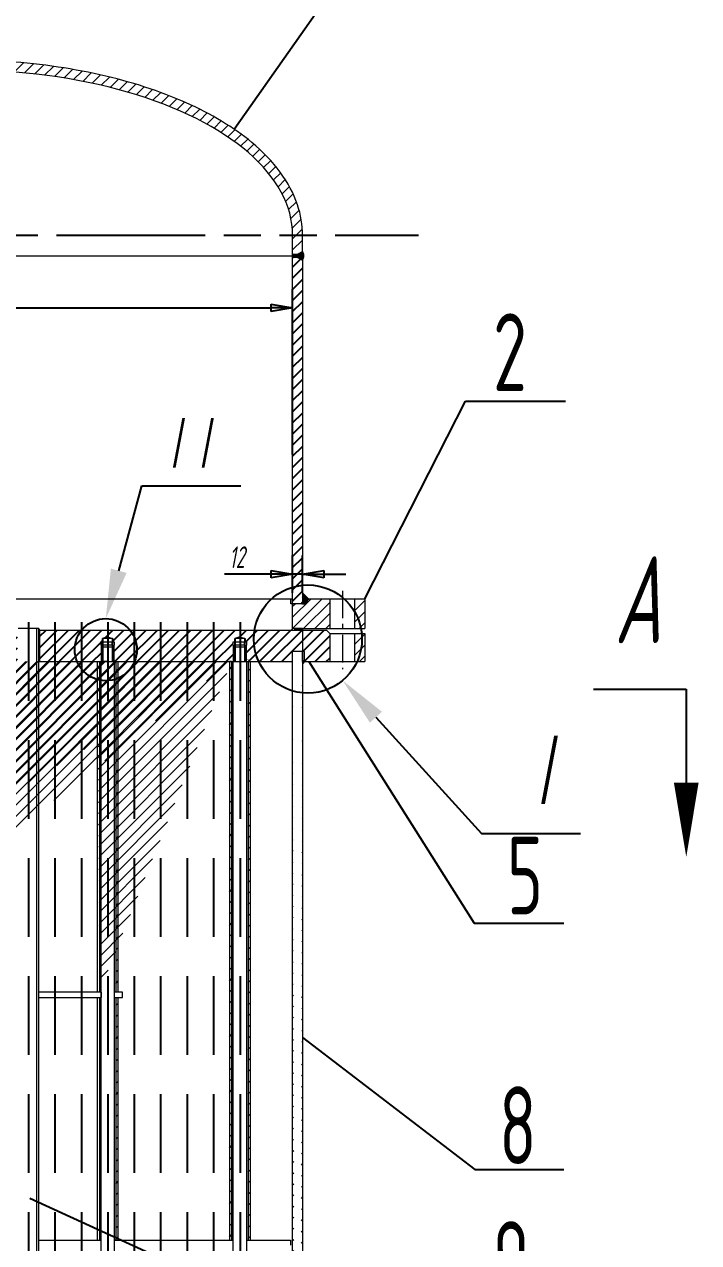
# Model space of a CAD drawing. Header units: millimetres. Extents: x 3797 to 16515, y 762 to 2553.
# Drawn here: x 3928.9 to 3983.3, y 2352.7 to 2451 of the extents above; entities that cross this region are included whole.
import ezdxf
from ezdxf import colors
from ezdxf.entities.mleader import LeaderData, LeaderLine
from ezdxf.enums import TextEntityAlignment as Align
from ezdxf.math import Vec2, Vec3

# ---------------------------------------------------------------- set-up
doc = ezdxf.new("R2010")
doc.units = ezdxf.units.MM
for name, pattern in [('ACAD_ISO09W100', [45, 24, -3, 6, -3, 6, -3]), ('CENTER', [50.8, 31.75, -6.35, 6.35, -6.35]), ('HIDDEN', [9.525, 6.35, -3.175])]:
    doc.linetypes.add(name, pattern=pattern)
doc.layers.add('3（中心线）', color=1, linetype='CENTER', lineweight=20)
doc.layers.add('细实线', color=7, linetype='Continuous', lineweight=18)
for name, color, linetype in [('DIM标注-YH', 4, 'Continuous'), ('runner实线2', 7, 'Continuous'), ('runner实线3', 2, 'Continuous'), ('runner文本', 4, 'Continuous'), ('双点划线', 40, 'ACAD_ISO09W100'), ('虚线', 6, 'HIDDEN')]:
    doc.layers.add(name, color=color, linetype=linetype)
doc.styles.add('HGCAD', font='gbenor.shx', dxfattribs={"width": 0.75, "bigfont": 'gbcbig.shx'})
doc.styles.add('runner-文字样式', font='gbeitc.shx', dxfattribs={"width": 0.707, "bigfont": 'gbcbig.shx'})
doc.styles.get("Standard").update_dxf_attribs({"font": 'arial.ttf'})
doc.styles.add('文字样式', font='gbeitc.shx', dxfattribs={"width": 0.707, "bigfont": 'gbcbig.shx'})
doc.dimstyles.new('runner标注', dxfattribs={"dimscale": 0.5, "dimtxt": 3.5, "dimasz": 3.5, "dimexe": 3, "dimexo": 0, "dimgap": 1, "dimtad": 1, "dimdec": 4, "dimlfac": 15, "dimzin": 9, "dimdsep": 46, "dimtxsty": 'runner-文字样式', "dimblk": 'CLOSED', "dimcen": 0, "dimclrd": 256, "dimclrt": 256, "dimadec": 4, "dimazin": 2, "dimtfac": 1, "dimtdec": 4, "dimtmove": 0, "dimatfit": 3, "dimldrblk": 'CLOSED', "dimfxl": 0, "dimarcsym": 0})
pattern_1 = [(45, (82.5553, -5533.755), (-0.449012806, 0.449012806), [])]
pattern_2 = [(45, (82.555322, -5533.755025), (-0.014967093535, 0.014967093535), []), (135, (82.555322, -5533.755025), (-0.014967093535, -0.014967093535), [])]

# ---------------------------------------------------------------- blocks, each defined once
blk = doc.blocks.new('_Closed')
at = {"color": 0, "linetype": 'ByBlock', "lineweight": -2}
for p, q in [((-1, 0.167), (0, 0)), ((-1, 0.167), (-1, -0.167)), ((0, 0), (-1, -0.167)), ((0, 0), (-1, 0))]:
    blk.add_line(p, q, dxfattribs=at)
blk = doc.blocks.new('*D2')
at = {"layer": 'Defpoints', "color": 0, "ltscale": 0.067, "transparency": 16777216}
for p in [(3950.548, 2428.157), (3897.214, 2416.317), (3950.548, 2416.317)]:
    blk.add_point(p, dxfattribs=at)
at = {"layer": 'DIM标注-YH', "color": 0, "lineweight": -2, "ltscale": 0.067, "transparency": 16777216}
for p, q in [((3897.214, 2416.317), (3897.214, 2429.657)), ((3950.548, 2416.317), (3950.548, 2429.657))]:
    blk.add_line(p, q, dxfattribs=at)
at = {"layer": 'DIM标注-YH', "lineweight": -2, "ltscale": 0.067, "transparency": 16777216}
blk.add_line((3898.964, 2428.157), (3948.798, 2428.157), dxfattribs=at)
at = {"layer": 'DIM标注-YH', "lineweight": -2, "ltscale": 0.067, "transparency": 16777216, "xscale": 1.75, "yscale": 1.75, "zscale": 1.75, "rotation": 180}
blk.add_blockref('_Closed', (3897.214, 2428.157), dxfattribs=at)
at = {"layer": 'DIM标注-YH', "lineweight": -2, "ltscale": 0.067, "transparency": 16777216, "xscale": 1.75, "yscale": 1.75, "zscale": 1.75}
blk.add_blockref('_Closed', (3950.548, 2428.157), dxfattribs=at)
at = {"layer": 'DIM标注-YH', "ltscale": 0.067, "transparency": 16777216, "insert": (3921.866, 2429.532), "char_height": 1.75, "attachment_point": 5, "style": 'runner-文字样式'}
blk.add_mtext('800', dxfattribs=at)
blk = doc.blocks.new('*D35')
at = {"layer": 'Defpoints', "color": 0, "ltscale": 0.067, "transparency": 16777216}
for p in [(3950.548, 2406.667), (3950.548, 2405.164), (3951.348, 2405.164)]:
    blk.add_point(p, dxfattribs=at)
at = {"layer": 'DIM标注-YH', "color": 0, "lineweight": -2, "ltscale": 0.067, "transparency": 16777216}
for p, q in [((3950.548, 2405.164), (3950.548, 2408.167)), ((3951.348, 2405.164), (3951.348, 2408.167))]:
    blk.add_line(p, q, dxfattribs=at)
at = {"layer": 'DIM标注-YH', "lineweight": -2, "ltscale": 0.067, "transparency": 16777216}
for p, q in [((3948.798, 2406.667), (3945.058, 2406.667)), ((3951.348, 2406.667), (3950.548, 2406.667)), ((3953.098, 2406.667), (3954.848, 2406.667))]:
    blk.add_line(p, q, dxfattribs=at)
at = {"layer": 'DIM标注-YH', "lineweight": -2, "ltscale": 0.067, "transparency": 16777216, "xscale": 1.75, "yscale": 1.75, "zscale": 1.75}
blk.add_blockref('_Closed', (3950.548, 2406.667), dxfattribs=at)
at = {"layer": 'DIM标注-YH', "lineweight": -2, "ltscale": 0.067, "transparency": 16777216, "xscale": 1.75, "yscale": 1.75, "zscale": 1.75, "rotation": 180}
blk.add_blockref('_Closed', (3951.348, 2406.667), dxfattribs=at)
at = {"layer": 'DIM标注-YH', "ltscale": 0.067, "transparency": 16777216, "insert": (3946.053, 2408.042), "char_height": 1.75, "attachment_point": 5, "style": 'runner-文字样式'}
blk.add_mtext('12', dxfattribs=at)

msp = doc.modelspace()

# ---------------------------------------------------------------- hatches: boundary and pattern name
at = {"layer": '3（中心线）'}
h = msp.add_hatch(dxfattribs=at)
h.set_pattern_fill('ANSI37', color=6, scale=0.006667)
h.set_pattern_definition(pattern_2)
h.paths.add_polyline_path([(3951.4219818, 2432.4916672), (3951.3478702, 2432.6965757), (3950.944521, 2432.4826435), (3950.5478286, 2432.4826912), (3950.5478286, 2432.352565), (3950.5478286, 2432.2160245), (3950.9444889, 2432.2159768), (3951.3477866, 2432.0019476), (3951.4219476, 2432.2068382)])
h = msp.add_hatch(dxfattribs=at)
h.set_pattern_fill('ANSI37', color=6, scale=0.006667)
h.set_pattern_definition(pattern_2)
h.paths.add_polyline_path([(3951.3478286, 2405.1636332), (3951.3478286, 2404.2848897), (3951.5397035, 2404.2848897), (3951.8185306, 2404.6858983)])
h = msp.add_hatch(dxfattribs=at)
h.set_pattern_fill('ANSI37', color=6, scale=0.006667)
h.set_pattern_definition(pattern_2)
h.paths.add_polyline_path([(3930.0612018, 2402.2858983), (3930.0612018, 2402.152565), (3930.1278684, 2402.152565)])
h = msp.add_hatch(dxfattribs=at)
h.set_pattern_fill('ANSI37', color=3, scale=0.0067)
h.set_pattern_definition([(45, (-56371.05022, -114438.824587), (-0.0150419290028, 0.0150419290028), []), (135, (-56371.05022, -114438.824587), (-0.0150419290028, -0.0150419290028), [])])
h.paths.add_polyline_path([(3951.2261641, 2402.2858983), (3950.6996213, 2402.2858983), (3950.6996213, 2402.152565), (3951.2261641, 2402.152565)])
h = msp.add_hatch(dxfattribs=at)
h.set_pattern_fill('ANSI37', color=6, scale=0.006667)
h.set_pattern_definition(pattern_2)
h.paths.add_polyline_path([(3951.508763, 2399.6192317), (3951.3478286, 2399.7215571), (3951.3478286, 2399.4510913)])
at = {"layer": 'DIM标注-YH', "ltscale": 0.067}
h = msp.add_hatch(dxfattribs=at)
h.set_pattern_fill('ANSI31', color=3, scale=0.2)
h.set_pattern_definition([(45, (-56371.0502, -114438.8246), (-0.449012806, 0.449012806), [])])
h.paths.add_polyline_path([(3950.5478286, 2404.2848897), (3951.3478286, 2404.2848897), (3951.3478286, 2404.6858983), (3951.3478286, 2432.0019253), (3950.9444889, 2432.2159768), (3950.5478286, 2432.2160245)])
at = {"layer": '细实线'}
h = msp.add_hatch(dxfattribs=at)
h.set_pattern_fill('ANSI31', color=3, scale=0.2)
h.set_pattern_definition(pattern_1)
h.paths.add_polyline_path([(3897.2144953, 2432.2192317), (3896.8178188, 2432.2192317), (3896.4144953, 2432.0052509), (3896.4144953, 2422.902565), (3897.2144953, 2422.902565)])
h.paths.add_polyline_path([(3896.4144953, 2432.6998791), (3896.8178188, 2432.4858983), (3897.2144953, 2432.4858983), (3897.2144953, 2434.0192317), (3897.2466165, 2434.6734673), (3897.3429026, 2435.3261269), (3897.5031217, 2435.975638), (3897.7268878, 2436.620436), (3898.0136619, 2437.2589674), (3898.362753, 2437.889694), (3898.7733202, 2438.5110964), (3899.2443744, 2439.1216774), (3899.7747808, 2439.7199662), (3900.3632616, 2440.3045215), (3901.008399, 2440.8739349), (3901.708639, 2441.4268348), (3902.4622944, 2441.9618891), (3903.2675499, 2442.4778088), (3904.1224653, 2442.9733511), (3905.0249811, 2443.4473221), (3905.9729232, 2443.89858), (3906.9640077, 2444.3260377), (3907.9958472, 2444.7286654), (3909.0659557, 2445.1054932), (3910.1717554, 2445.4556131), (3911.3105823, 2445.7781819), (3912.4796928, 2446.0724222), (3913.6762704, 2446.3376254), (3914.8974325, 2446.5731525), (3916.1402372, 2446.7784361), (3917.4016905, 2446.9529817), (3918.6787534, 2447.0963687), (3919.9683493, 2447.2082518), (3921.2673715, 2447.2883614), (3922.5726906, 2447.3365044), (3923.881162, 2447.352565), (3925.1896333, 2447.3365044), (3926.4949524, 2447.2883614), (3927.7939746, 2447.2082518), (3929.0835705, 2447.0963687), (3930.3606334, 2446.9529817), (3931.6220867, 2446.7784361), (3932.8648914, 2446.5731525), (3934.0860535, 2446.3376254), (3935.2826311, 2446.0724222), (3936.4517416, 2445.7781819), (3937.5905685, 2445.4556131), (3938.6963682, 2445.1054932), (3939.7664767, 2444.7286654), (3940.7983162, 2444.3260377), (3941.7894007, 2443.89858), (3942.7373428, 2443.4473221), (3943.6398586, 2442.9733511), (3944.494774, 2442.4778088), (3945.3000295, 2441.9618891), (3946.0536849, 2441.4268348), (3946.7539249, 2440.8739349), (3947.3990623, 2440.3045215), (3947.9875431, 2439.7199662), (3948.5179495, 2439.1216774), (3948.9890037, 2438.5110964), (3949.3995709, 2437.889694), (3949.748662, 2437.2589674), (3950.0354361, 2436.620436), (3950.2592022, 2435.975638), (3950.4194213, 2435.3261269), (3950.5157075, 2434.6734673), (3950.5478286, 2434.0192317), (3950.5478286, 2432.352565), (3951.3478702, 2432.6965757), (3951.347777, 2434.0173207), (3951.345516, 2434.2005531), (3951.3387537, 2434.3837276), (3951.3275041, 2434.5667946), (3951.3117813, 2434.7497046), (3951.2915992, 2434.9324079), (3951.2669721, 2435.1148551), (3951.2379138, 2435.2969966), (3951.2044385, 2435.4787827), (3951.1665602, 2435.6601641), (3951.1242929, 2435.8410911), (3951.0776506, 2436.0215142), (3951.0266475, 2436.2013838), (3950.9712975, 2436.3806503), (3950.9116182, 2436.5592643), (3950.8476559, 2436.7371845), (3950.7794456, 2436.9143839), (3950.7070179, 2437.0908366), (3950.6304032, 2437.2665166), (3950.5496319, 2437.4413982), (3950.4647346, 2437.6154553), (3950.3757417, 2437.7886621), (3950.2826836, 2437.9609927), (3950.1855909, 2438.1324212), (3950.0844939, 2438.3029217), (3949.9794232, 2438.4724683), (3949.8704092, 2438.641035), (3949.7574823, 2438.8085961), (3949.6406731, 2438.9751256), (3949.520012, 2439.1405979), (3949.3955307, 2439.3050018), (3949.2672592, 2439.468328), (3949.1352262, 2439.6305622), (3948.9994603, 2439.7916902), (3948.8599905, 2439.9516976), (3948.7168453, 2440.1105701), (3948.5700536, 2440.2682934), (3948.4196442, 2440.4248532), (3948.2656457, 2440.5802351), (3948.1080869, 2440.734425), (3947.9469966, 2440.8874084), (3947.7824035, 2441.039171), (3947.6143364, 2441.1896986), (3947.4428241, 2441.3389768), (3947.2678952, 2441.4869914), (3947.0895727, 2441.6337296), (3946.9078786, 2441.7791801), (3946.7228446, 2441.9233296), (3946.5345021, 2442.0661648), (3946.3428828, 2442.2076725), (3946.1480181, 2442.3478393), (3945.9499398, 2442.4866519), (3945.7486792, 2442.6240971), (3945.5442681, 2442.7601615), (3945.3367379, 2442.8948318), (3945.1261203, 2443.0280948), (3944.9124468, 2443.1599371), (3944.6957489, 2443.2903455), (3944.4760584, 2443.4193066), (3944.2534066, 2443.5468072), (3944.0278252, 2443.6728339), (3943.7993458, 2443.7973735), (3943.568, 2443.9204126), (3943.3338192, 2444.041938), (3943.0968351, 2444.1619363), (3942.8570793, 2444.2803944), (3942.6145832, 2444.3972987), (3942.3693785, 2444.5126362), (3942.1214968, 2444.6263934), (3941.8709696, 2444.738557), (3941.6178302, 2444.8491101), (3941.3621177, 2444.9580388), (3941.1038721, 2445.065332), (3940.8431334, 2445.1709785), (3940.5799417, 2445.2749671), (3940.3143372, 2445.3772865), (3940.0463598, 2445.4779255), (3939.7760497, 2445.5768729), (3939.5034469, 2445.6741176), (3939.2285914, 2445.7696482), (3938.9515234, 2445.8634536), (3938.6722829, 2445.9555226), (3938.39091, 2446.0458439), (3938.1074447, 2446.1344063), (3937.8219271, 2446.2211987), (3937.5343974, 2446.3062097), (3937.2448955, 2446.3894282), (3936.9534615, 2446.470843), (3936.6601354, 2446.5504429), (3936.3649575, 2446.6282166), (3936.0679677, 2446.7041529), (3935.769206, 2446.7782406), (3935.4687127, 2446.8504686), (3935.1665276, 2446.9208255), (3934.8626917, 2446.9892999), (3934.5572524, 2447.0558803), (3934.2502572, 2447.1205598), (3933.9417524, 2447.1833327), (3933.6317843, 2447.244193), (3933.3203992, 2447.3031349), (3933.0076436, 2447.3601523), (3932.6935637, 2447.4152394), (3932.378206, 2447.4683903), (3932.0616168, 2447.5195991), (3931.7438425, 2447.5688599), (3931.4249293, 2447.6161667), (3931.1049238, 2447.6615137), (3930.7838722, 2447.704895), (3930.4618208, 2447.7463047), (3930.1388161, 2447.7857368), (3929.8149044, 2447.8231854), (3929.490132, 2447.8586447), (3929.1645454, 2447.8921087), (3928.8381908, 2447.9235715), (3928.5111147, 2447.9530273), (3928.1833633, 2447.9804701), (3927.854983, 2448.005894), (3927.5260203, 2448.0292931), (3927.1965214, 2448.0506615), (3926.8665346, 2448.0699934), (3926.5361131, 2448.0872866), (3926.2053054, 2448.1025416), (3925.8741598, 2448.1157592), (3925.5427245, 2448.1269402), (3925.2110477, 2448.1360853), (3924.8791776, 2448.1431952), (3924.5471625, 2448.1482706), (3924.2150505, 2448.1513124), (3923.8828899, 2448.1523212), (3923.5507288, 2448.1512977), (3923.2186156, 2448.1482428), (3922.8865984, 2448.1431571), (3922.5547254, 2448.1360414), (3922.2230449, 2448.1268965), (3921.891605, 2448.115723), (3921.5604541, 2448.1025217), (3921.2296402, 2448.0872933), (3920.8992117, 2448.0700387), (3920.5692167, 2448.0507584), (3920.2397034, 2448.0294533), (3919.9107201, 2448.0061241), (3919.5823151, 2447.9807715), (3919.2545364, 2447.9533963), (3918.9274323, 2447.9239991), (3918.6010541, 2447.8925824), (3918.2754519, 2447.8591527), (3917.9506711, 2447.8237173), (3917.626757, 2447.7862835), (3917.303755, 2447.7468585), (3916.9817104, 2447.7054495), (3916.6606685, 2447.6620637), (3916.3406747, 2447.6167083), (3916.0217743, 2447.5693907), (3915.7040127, 2447.520118), (3915.3874352, 2447.4688975), (3915.0720871, 2447.4157363), (3914.7580138, 2447.3606418), (3914.4452606, 2447.3036211), (3914.1338729, 2447.2446814), (3913.823896, 2447.1838301), (3913.5153752, 2447.1210743), (3913.2083559, 2447.0564213), (3912.9028835, 2446.9898783), (3912.5990032, 2446.9214525), (3912.2967604, 2446.8511512), (3911.9962004, 2446.7789815), (3911.6973686, 2446.7049508), (3911.4003104, 2446.6290662), (3911.1050711, 2446.5513351), (3910.811698, 2446.471769), (3910.5202317, 2446.3903808), (3910.2307104, 2446.3071827), (3909.9431726, 2446.2221866), (3909.6576563, 2446.1354045), (3909.3741999, 2446.0468484), (3909.0928416, 2445.9565303), (3908.8136197, 2445.8644623), (3908.5365724, 2445.7706562), (3908.2617379, 2445.6751242), (3907.9891545, 2445.5778782), (3907.7188606, 2445.4789303), (3907.4508942, 2445.3782924), (3907.1852937, 2445.2759765), (3906.9220974, 2445.1719946), (3906.6613434, 2445.0663589), (3906.4030701, 2444.9590811), (3906.1473156, 2444.8501734), (3905.8941183, 2444.7396478), (3905.6435164, 2444.6275162), (3905.3955481, 2444.5137906), (3905.1502517, 2444.3984832), (3904.9076654, 2444.2816057), (3904.6678276, 2444.1631704), (3904.4307758, 2444.0431898), (3904.1965412, 2443.9216809), (3903.9651536, 2443.7986579), (3903.736643, 2443.6741341), (3903.5110395, 2443.5481229), (3903.2883734, 2443.4206375), (3903.0686747, 2443.2916913), (3902.8519737, 2443.1612975), (3902.6383003, 2443.0294695), (3902.4276849, 2442.8962206), (3902.2201574, 2442.7615642), (3902.0157481, 2442.6255134), (3901.814487, 2442.4880818), (3901.6164044, 2442.3492824), (3901.4215303, 2442.2091288), (3901.229895, 2442.0676341), (3901.0415284, 2441.9248118), (3900.8564608, 2441.7806751), (3900.6747223, 2441.6352373), (3900.4963431, 2441.4885118), (3900.3213532, 2441.3405118), (3900.1497828, 2441.1912507), (3899.9816621, 2441.0407419), (3899.8170211, 2440.8889985), (3899.6558901, 2440.7360339), (3899.4982953, 2440.5818574), (3899.3442563, 2440.4264732), (3899.1938023, 2440.2698986), (3899.0469633, 2440.1121515), (3898.9037689, 2439.9532498), (3898.7642492, 2439.7932115), (3898.628434, 2439.6320544), (3898.4963531, 2439.4697965), (3898.3680364, 2439.3064557), (3898.2435137, 2439.14205), (3898.122815, 2438.9765972), (3898.00597, 2438.8101153), (3897.8930086, 2438.6426222), (3897.7839607, 2438.4741359), (3897.6788562, 2438.3046742), (3897.5777248, 2438.1342551), (3897.4805966, 2437.9628966), (3897.3875012, 2437.7906164), (3897.2984686, 2437.6174326), (3897.2135321, 2437.4433626), (3897.132738, 2437.2684303), (3897.0561134, 2437.0926756), (3896.9836825, 2436.9161397), (3896.9154697, 2436.7388635), (3896.8514991, 2436.5608882), (3896.791795, 2436.3822549), (3896.7363817, 2436.2030046), (3896.6852834, 2436.0231785), (3896.6385244, 2435.8428175), (3896.5961289, 2435.661963), (3896.5581212, 2435.4806558), (3896.5245255, 2435.2989371), (3896.4953661, 2435.1168481), (3896.4706672, 2434.9344297), (3896.4504531, 2434.7517231), (3896.4347295, 2434.5687888), (3896.4234918, 2434.385693), (3896.4167453, 2434.2024894), (3896.4144953, 2434.0192317)])
h = msp.add_hatch(dxfattribs=at)
h.set_pattern_fill('ANSI31', color=3, scale=0.2)
h.set_pattern_definition(pattern_1)
h.paths.add_polyline_path([(3950.5478286, 2404.2848897), (3951.3478286, 2404.2848897), (3951.5397035, 2404.2848897), (3951.8185306, 2404.6858983), (3953.5478286, 2404.6858983), (3953.5478286, 2402.2858983), (3951.3478286, 2402.2858983), (3950.5478286, 2402.2858983)])
h = msp.add_hatch(dxfattribs=at)
h.set_pattern_fill('ANSI31', color=3, scale=0.2)
h.set_pattern_definition(pattern_1)
h.paths.add_polyline_path([(3955.5478286, 2401.8858983), (3956.381162, 2401.8858983), (3956.381162, 2399.6192317), (3955.5478286, 2399.6192317)])
h.paths.add_polyline_path([(3955.5478286, 2404.6858983), (3956.381162, 2404.6858983), (3956.381162, 2402.2858983), (3955.5478286, 2402.2858983)])
h.paths.add_polyline_path([(3950.5478286, 2402.152565), (3951.3478286, 2402.152565), (3953.281162, 2402.152565), (3953.5478286, 2401.8858983), (3953.5478286, 2399.6192317), (3951.508763, 2399.6192317), (3951.508763, 2400.4310222), (3950.5478286, 2400.4310222)])
h = msp.add_hatch(dxfattribs=at)
h.set_pattern_fill('ANSI31', color=3, scale=0.2)
h.set_pattern_definition(pattern_1)
edge = h.paths.add_edge_path()
edge.add_line((3929.8945351, 2005.352565), (3929.8945351, 2402.152565))
edge.add_line((3930.0612018, 2005.352565), (3930.0612018, 2402.152565))
h = msp.add_hatch(dxfattribs=at)
h.set_pattern_fill('ANSI31', color=3, scale=0.2)
h.set_pattern_definition(pattern_1)
edge = h.paths.add_edge_path()
edge.add_line((3950.5478286, 2024.4552317), (3950.5478286, 2020.962565))
edge.add_line((3951.3478286, 2400.4310222), (3951.3478286, 2021.0958983))
edge.add_line((3950.5478286, 2024.4552317), (3950.5478286, 2400.4310222))
h = msp.add_hatch(dxfattribs=at)
h.set_pattern_fill('ANSI31', color=3, scale=0.2)
h.set_pattern_definition([(45, (37.7553, -5533.755), (-0.449012806, 0.449012806), [])])
edge = h.paths.add_edge_path()
edge.add_line((3900.8144953, 2399.6192317), (3900.8144953, 2372.952565))
edge.add_line((3945.6144953, 2399.6192317), (3945.4478286, 2399.6192317))
edge.add_line((3900.6478286, 2399.6192317), (3900.6478286, 2372.9468126))
h = msp.add_hatch(dxfattribs=at)
h.set_pattern_fill('ANSI31', color=3, scale=0.2)
h.set_pattern_definition([(45, (48.422, -5533.755), (-0.449012806, 0.449012806), [])])
edge = h.paths.add_edge_path()
edge.add_line((3911.481162, 2399.6192317), (3911.481162, 2372.952565))
edge.add_line((3945.6144953, 2399.6192317), (3945.4478286, 2399.6192317))
edge.add_line((3911.3144953, 2399.6192317), (3911.3144953, 2372.9468126))
h = msp.add_hatch(dxfattribs=at)
h.set_pattern_fill('ANSI31', color=3, scale=0.2)
h.set_pattern_definition([(45, (71.88866, -5533.755), (-0.449012806, 0.449012806), [])])
edge = h.paths.add_edge_path()
edge.add_line((3934.9478286, 2399.6192317), (3934.9478286, 2372.952565))
edge.add_line((3945.6144953, 2399.6192317), (3945.4478286, 2399.6192317))
edge.add_line((3934.781162, 2399.6192317), (3934.781162, 2372.9468126))
h = msp.add_hatch(dxfattribs=at)
h.set_pattern_fill('ANSI31', color=3, scale=0.2)
h.set_pattern_definition(pattern_1)
edge = h.paths.add_edge_path()
edge.add_line((3936.281162, 2399.6192317), (3936.4478286, 2399.6192317))
edge.add_line((3936.4478286, 2399.6192317), (3936.4478286, 2372.952565))
edge.add_line((3936.281162, 2399.6192317), (3936.281162, 2372.952565))
h = msp.add_hatch(dxfattribs=at)
h.set_pattern_fill('ANSI31', color=3, scale=0.2)
h.set_pattern_definition(pattern_1)
edge = h.paths.add_edge_path()
edge.add_line((3945.6144953, 2399.6192317), (3945.6144953, 2352.952565))
edge.add_line((3945.6144953, 2399.6192317), (3945.4478286, 2399.6192317))
edge.add_line((3945.4478286, 2399.6192317), (3945.4478286, 2352.952565))
h = msp.add_hatch(dxfattribs=at)
h.set_pattern_fill('ANSI31', color=3, scale=0.2)
h.set_pattern_definition([(45, (82.55254, -5533.5828), (-0.449012806, 0.449012806), [])])
edge = h.paths.add_edge_path()
edge.add_line((3947.1117143, 2399.791433), (3947.1117143, 2353.1247663))
edge.add_line((3946.9450477, 2399.791433), (3947.1117143, 2399.791433))
edge.add_line((3946.9450477, 2399.791433), (3946.9450477, 2353.0663992))
h = msp.add_hatch(dxfattribs=at)
h.set_pattern_fill('ANSI31', color=3, scale=0.2)
h.set_pattern_definition(pattern_1)
edge = h.paths.add_edge_path()
edge.add_line((3936.281162, 2372.5292317), (3936.281162, 2352.952565))
edge.add_line((3936.281162, 2372.5292317), (3936.4478286, 2372.5292317))
edge.add_line((3936.4478286, 2372.5292317), (3936.4478286, 2352.952565))
at = {"layer": '虚线'}
h = msp.add_hatch(dxfattribs=at)
h.set_pattern_fill('ANSI31', color=3, scale=0.2)
h.set_pattern_definition(pattern_1)
h.paths.add_polyline_path([(3933.4946394, 2402.152565), (3931.3613061, 2402.152565), (3931.3613061, 2399.6192317), (3933.4946394, 2399.6192317)])
h.paths.add_polyline_path([(3935.6279728, 2401.6237242), (3935.6279728, 2402.152565), (3933.4946394, 2402.152565), (3933.4946394, 2399.6192317), (3935.081162, 2399.6192317), (3935.081162, 2400.952565), (3935.081162, 2401.2192317), (3935.2144953, 2401.2192317), (3935.2144953, 2401.4858983)])
h.paths.add_polyline_path([(3937.7613061, 2402.152565), (3935.6279728, 2402.152565), (3935.6279728, 2401.6147392), (3936.0144953, 2401.4858983), (3936.0144953, 2401.2192317), (3936.1478286, 2401.2192317), (3936.1478286, 2400.952565), (3936.1478286, 2399.6192317), (3937.7613061, 2399.6192317)])
h.paths.add_polyline_path([(3939.8946394, 2402.152565), (3937.7613061, 2402.152565), (3937.7613061, 2399.6192317), (3939.8946394, 2399.6192317)])
h.paths.add_polyline_path([(3942.0279728, 2402.152565), (3939.8946394, 2402.152565), (3939.8946394, 2399.6192317), (3942.0279728, 2399.6192317)])
h.paths.add_polyline_path([(3945.7478286, 2401.2192317), (3945.881162, 2401.2192317), (3945.881162, 2401.4858983), (3946.281162, 2401.6192317), (3946.3096137, 2401.6097477), (3946.3096137, 2402.152565), (3944.1613061, 2402.152565), (3944.1613061, 2399.6192317), (3945.7478286, 2399.6192317), (3945.7478286, 2400.952565)])
h.paths.add_polyline_path([(3944.1613061, 2402.152565), (3942.0279728, 2402.152565), (3942.0279728, 2399.6192317), (3944.1613061, 2399.6192317)])
h.paths.add_polyline_path([(3953.5478286, 2401.8858983), (3953.281162, 2402.152565), (3951.3478286, 2402.152565), (3946.3096137, 2402.152565), (3946.3096137, 2401.6097477), (3946.681162, 2401.4858983), (3946.681162, 2401.2192317), (3946.8144953, 2401.2192317), (3946.8144953, 2400.952565), (3946.8144953, 2399.6192317), (3950.5478286, 2399.6192317), (3950.5478286, 2400.4310222), (3951.508763, 2400.4310222), (3951.508763, 2399.6192317), (3953.5478286, 2399.6192317)])
h.paths.add_polyline_path([(3931.3613061, 2402.152565), (3930.1278684, 2402.152565), (3930.1278684, 2399.6192317), (3931.3613061, 2399.6192317)])
h.paths.add_polyline_path([(3928.3278684, 2402.152565), (3927.0946394, 2402.152565), (3927.0946394, 2399.6192317), (3928.3278684, 2399.6192317)])
h.paths.add_polyline_path([(3927.0946394, 2402.152565), (3924.9824011, 2402.152565), (3924.9824011, 2399.6192317), (3927.0946394, 2399.6192317)])
h.paths.add_polyline_path([(3924.9824011, 2402.152565), (3922.8490677, 2402.152565), (3922.8490677, 2399.6192317), (3924.9824011, 2399.6192317)])
h.paths.add_polyline_path([(3922.8490677, 2402.152565), (3920.7157344, 2402.152565), (3920.7157344, 2399.6192317), (3922.8490677, 2399.6192317)])
h.paths.add_polyline_path([(3920.7157344, 2402.152565), (3918.5824011, 2402.152565), (3918.5824011, 2399.6192317), (3920.7157344, 2399.6192317)])
h.paths.add_polyline_path([(3918.5824011, 2402.152565), (3916.4490677, 2402.152565), (3916.4490677, 2399.6192317), (3918.5824011, 2399.6192317)])
h.paths.add_polyline_path([(3916.4490677, 2402.152565), (3914.3157344, 2402.152565), (3914.3157344, 2399.6192317), (3916.4490677, 2399.6192317)])
h.paths.add_polyline_path([(3914.3157344, 2402.152565), (3912.1824011, 2402.152565), (3912.1824011, 2401.6077075), (3912.5478286, 2401.4858983), (3912.5478286, 2401.2192317), (3912.681162, 2401.2192317), (3912.681162, 2400.952565), (3912.681162, 2399.6192317), (3914.3157344, 2399.6192317)])
h.paths.add_polyline_path([(3911.7478286, 2401.4858983), (3912.1478286, 2401.6192317), (3912.1824011, 2401.6077075), (3912.1824011, 2402.152565), (3910.0490677, 2402.152565), (3910.0490677, 2399.6192317), (3911.6144953, 2399.6192317), (3911.6144953, 2400.952565), (3911.6144953, 2401.2192317), (3911.7478286, 2401.2192317)])
h.paths.add_polyline_path([(3910.0490677, 2402.152565), (3907.9157344, 2402.152565), (3907.9157344, 2399.6192317), (3910.0490677, 2399.6192317)])
h.paths.add_polyline_path([(3907.9157344, 2402.152565), (3905.7824011, 2402.152565), (3905.7824011, 2399.6192317), (3907.9157344, 2399.6192317)])
h.paths.add_polyline_path([(3905.7824011, 2402.152565), (3903.6490677, 2402.152565), (3903.6490677, 2399.6192317), (3905.7824011, 2399.6192317)])
h.paths.add_polyline_path([(3903.6490677, 2402.152565), (3901.4861289, 2402.152565), (3901.4861289, 2401.617576), (3901.881162, 2401.4858983), (3901.881162, 2401.2192317), (3902.0144953, 2401.2192317), (3902.0144953, 2400.952565), (3902.0144953, 2399.6192317), (3903.6490677, 2399.6192317)])
h.paths.add_polyline_path([(3900.9478286, 2400.952565), (3900.9478286, 2401.2192317), (3901.081162, 2401.2192317), (3901.081162, 2401.4858983), (3901.4861289, 2401.6208873), (3901.4861289, 2402.152565), (3896.4144953, 2402.152565), (3894.481162, 2402.152565), (3894.2144953, 2401.8858983), (3894.2144953, 2399.6192317), (3896.253561, 2399.6192317), (3896.253561, 2400.4310222), (3897.2144953, 2400.4310222), (3897.2144953, 2399.6192317), (3900.9478286, 2399.6192317)])

# ---------------------------------------------------------------- linework, layer by layer
at = {"layer": '3（中心线）', "ltscale": 0.07}
msp.add_line((3954.5679941, 2405.3341807), (3954.5679941, 2399.0018671), dxfattribs=at)
at = {"layer": 'DIM标注-YH', "ltscale": 0.2}
for p, q in [((3945.8303652, 2442.5687377), (3959.1721954, 2461.5257059)), ((3956.381162, 2404.6858983), (3964.4948231, 2420.6337637)), ((3964.4948231, 2420.6337637), (3972.5718071, 2420.6337637)), ((3951.8531798, 2399.6192317), (3965.2099368, 2378.5205302)), ((3965.2099368, 2378.5205302), (3972.4278375, 2378.5205302)), ((3951.3478286, 2369.2813413), (3965.264119, 2358.64615)), ((3965.264119, 2358.64615), (3972.4278375, 2358.64615)), ((3929.332967, 2356.3278293), (3964.0024533, 2340.4816148))]:
    msp.add_line(p, q, dxfattribs=at)
at = {"layer": 'DIM标注-YH'}
for p, q in [((3974.8193775, 2397.3890222), (3982.3193775, 2397.3890222)), ((3982.3193775, 2397.3890222), (3982.3193775, 2389.8546637))]:
    msp.add_line(p, q, dxfattribs=at)
msp.add_lwpolyline([(3982.3193775, 2383.8546637, 0, 2, 0), (3982.3193775, 2389.8546637, 2, 2, 0)], format="xyseb", dxfattribs=at)
at = {"layer": 'DIM标注-YH', "ltscale": 0.2}
for centre, radius in [((3951.7808472, 2401.4388144), 4.3653942), ((3935.468355, 2400.5788352), 2.5059475)]:
    msp.add_circle(centre, radius, dxfattribs=at)
at = {"layer": 'runner实线2'}
for p, q in [((3935.2144953, 2401.4858983), (3935.2144953, 2401.2192317)), ((3935.2144953, 2401.2192317), (3935.2144953, 2400.952565)), ((3936.0144953, 2401.4858983), (3936.0144953, 2401.2192317)), ((3936.0144953, 2400.952565), (3936.0144953, 2401.2192317)), ((3945.881162, 2401.4858983), (3945.881162, 2401.2192317)), ((3945.881162, 2401.2192317), (3945.881162, 2400.952565)), ((3946.681162, 2401.4858983), (3946.681162, 2401.2192317)), ((3946.681162, 2400.952565), (3946.681162, 2401.2192317)), ((3936.0144953, 2400.8192317), (3936.0144953, 2399.6192317)), ((3945.881162, 2400.952565), (3945.881162, 2400.8192317)), ((3945.881162, 2400.8192317), (3945.881162, 2399.6192317)), ((3946.681162, 2400.952565), (3946.681162, 2400.8192317)), ((3946.681162, 2400.8192317), (3946.681162, 2399.6192317))]:
    msp.add_line(p, q, dxfattribs=at)
at = {"layer": 'runner实线3'}
for p, q in [((3935.2144953, 2400.952565), (3935.2144953, 2400.8192317)), ((3935.2144953, 2400.8192317), (3935.2144953, 2399.6192317)), ((3936.0144953, 2400.952565), (3936.0144953, 2400.8192317))]:
    msp.add_line(p, q, dxfattribs=at)
at = {"layer": '双点划线', "ltscale": 0.5}
msp.add_line((3886.4893702, 2434.0192317), (3960.7111293, 2434.0192317), dxfattribs=at)
at = {"layer": '细实线', "linetype": 'ByBlock'}
for p, q in [((3950.5478286, 2432.352565), (3950.5478286, 2434.0192317)), ((3951.347818, 2432.696548), (3951.347777, 2434.0173207)), ((3897.2144953, 2432.352565), (3950.5478286, 2432.352565)), ((3950.5478286, 2402.2858983), (3950.5478286, 2432.352565)), ((3951.3478286, 2432.352565), (3951.3478286, 2432.3524049)), ((3951.3478286, 2432.0020635), (3951.3478286, 2404.2848897)), ((3897.3627907, 2404.6858983), (3950.3995332, 2404.6858983)), ((3950.3995332, 2404.2848897), (3950.3995332, 2404.6858983)), ((3950.5478286, 2404.2848897), (3950.3995332, 2404.2848897)), ((3951.3478286, 2404.2848897), (3950.5478286, 2404.2848897)), ((3951.3478286, 2404.6858983), (3951.3478286, 2404.2848897)), ((3951.3478286, 2404.2848897), (3951.5397035, 2404.2848897)), ((3951.8185306, 2404.6858983), (3951.5397035, 2404.2848897)), ((3951.8185306, 2404.6858983), (3956.381162, 2404.6858983)), ((3953.5478286, 2404.6858983), (3953.5478286, 2402.2858983)), ((3955.5478286, 2404.6858983), (3955.5478286, 2402.2858983)), ((3956.381162, 2404.6858983), (3956.381162, 2402.2858983)), ((3950.5730985, 2402.2858983), (3950.4397652, 2402.152565)), ((3951.3478286, 2402.2858983), (3950.5478286, 2402.2858983)), ((3951.3478286, 2402.2858983), (3956.381162, 2402.2858983)), ((3930.1278684, 2402.152565), (3951.3478286, 2402.152565)), ((3951.3478286, 2402.152565), (3953.281162, 2402.152565)), ((3953.5478286, 2401.8858983), (3953.281162, 2402.152565)), ((3953.5478286, 2401.8858983), (3953.5478286, 2399.6192317)), ((3953.5478286, 2401.8858983), (3956.381162, 2401.8858983)), ((3955.5478286, 2401.8858983), (3955.5478286, 2399.6192317)), ((3956.381162, 2401.8858983), (3956.381162, 2399.6192317)), ((3950.5478286, 2024.4552317), (3950.5478286, 2400.4310222)), ((3951.508763, 2400.4310222), (3950.5478286, 2400.4310222)), ((3951.3478286, 2400.4310222), (3951.3478286, 2021.0958983)), ((3951.3478286, 2399.6192317), (3951.3478286, 2400.4310222)), ((3951.508763, 2399.6192317), (3951.508763, 2400.4310222)), ((3930.0612018, 2399.6192317), (3950.5478286, 2399.6192317)), ((3951.3478286, 2399.6192317), (3951.3478286, 2399.6192317)), ((3951.3478286, 2399.6192317), (3951.3478286, 2399.6192317)), ((3951.508763, 2399.6192317), (3956.381162, 2399.6192317))]:
    msp.add_line(p, q, dxfattribs=at)
at = {"layer": '细实线'}
for p, q in [((3950.944521, 2432.4826435), (3951.3478702, 2432.6965757)), ((3951.3478702, 2432.6965757), (3951.4219818, 2432.4916672)), ((3950.9444889, 2432.2159768), (3950.5478124, 2432.2160245)), ((3950.5478445, 2432.4826912), (3950.944521, 2432.4826435)), ((3950.9444889, 2432.2159768), (3951.3477866, 2432.0019476)), ((3951.3477866, 2432.0019476), (3951.4219476, 2432.2068382)), ((3951.4219818, 2432.4916672), (3951.4219476, 2432.2068382)), ((3951.8185306, 2404.6858983), (3951.3478286, 2405.1636332)), ((3950.3995332, 2404.6858983), (3950.5478286, 2404.6858983)), ((3930.0612018, 2402.2858983), (3928.3945351, 2402.2858983)), ((3929.8945351, 2402.152565), (3929.8945351, 2402.2858983)), ((3930.0612018, 2402.152565), (3930.0612018, 2402.2858983)), ((3930.0612018, 2402.2858983), (3930.1278684, 2402.152565)), ((3950.6996213, 2402.2858983), (3950.6996213, 2402.152565)), ((3951.2261641, 2402.2858983), (3951.2261641, 2402.152565)), ((3929.8945351, 2005.352565), (3929.8945351, 2402.152565)), ((3930.0612018, 2005.352565), (3930.0612018, 2402.152565)), ((3930.0612018, 2402.152565), (3930.1278684, 2402.152565)), ((3930.1278684, 2402.152565), (3930.1278684, 2399.6192317)), ((3935.081162, 2400.952565), (3935.081162, 2401.2192317)), ((3935.081162, 2401.2192317), (3936.1478286, 2401.2192317)), ((3935.6144953, 2401.6192317), (3935.2144953, 2401.4858983)), ((3936.0144953, 2401.4858983), (3935.2144953, 2401.4858983)), ((3935.6144953, 2401.6192317), (3936.0144953, 2401.4858983)), ((3936.1478286, 2401.2192317), (3936.1478286, 2400.952565)), ((3945.7478286, 2400.952565), (3945.7478286, 2401.2192317)), ((3945.7478286, 2401.2192317), (3946.8144953, 2401.2192317)), ((3946.281162, 2401.6192317), (3945.881162, 2401.4858983)), ((3946.681162, 2401.4858983), (3945.881162, 2401.4858983)), ((3946.281162, 2401.6192317), (3946.681162, 2401.4858983)), ((3946.8144953, 2401.2192317), (3946.8144953, 2400.952565)), ((3935.081162, 2400.952565), (3935.081162, 2399.6192317)), ((3935.2144953, 2400.952565), (3935.081162, 2400.8192317)), ((3935.081162, 2400.8192317), (3936.1478286, 2400.8192317)), ((3936.0144953, 2400.952565), (3935.2144953, 2400.952565)), ((3936.0144953, 2400.952565), (3936.1478286, 2400.8192317)), ((3936.1478286, 2399.6192317), (3936.1478286, 2400.952565)), ((3945.7478286, 2400.952565), (3945.7478286, 2399.6192317)), ((3945.881162, 2400.952565), (3945.7478286, 2400.8192317)), ((3945.7478286, 2400.8192317), (3946.8144953, 2400.8192317)), ((3946.681162, 2400.952565), (3945.881162, 2400.952565)), ((3946.681162, 2400.952565), (3946.8144953, 2400.8192317)), ((3946.8144953, 2399.6192317), (3946.8144953, 2400.952565)), ((3934.781162, 2399.6192317), (3934.9478286, 2399.6192317)), ((3934.781162, 2399.6192317), (3934.781162, 2372.9468126)), ((3934.9478286, 2399.6192317), (3934.9478286, 2372.952565)), ((3935.081162, 2032.952565), (3935.081162, 2399.6192317)), ((3935.081162, 2032.952565), (3935.081162, 2399.6192317)), ((3935.081162, 2032.952565), (3935.081162, 2399.6192317)), ((3935.081162, 2032.952565), (3935.081162, 2399.6192317)), ((3935.081162, 2032.952565), (3935.081162, 2399.6192317)), ((3935.081162, 2032.952565), (3935.081162, 2399.6192317)), ((3935.6144953, 2399.6192317), (3935.081162, 2399.6192317)), ((3935.2144953, 2399.6192317), (3936.0144953, 2399.6192317)), ((3936.1478286, 2399.6192317), (3936.1478286, 2032.952565)), ((3936.1478286, 2399.6192317), (3936.1478286, 2032.952565)), ((3936.1478286, 2399.6192317), (3936.1478286, 2032.952565)), ((3936.1478286, 2399.6192317), (3936.1478286, 2032.952565)), ((3936.1478286, 2399.6192317), (3936.1478286, 2032.952565)), ((3936.1478286, 2399.6192317), (3936.1478286, 2032.952565)), ((3936.281162, 2399.6192317), (3936.281162, 2372.952565)), ((3936.281162, 2399.6192317), (3936.4478286, 2399.6192317)), ((3936.4478286, 2399.6192317), (3936.4478286, 2372.952565)), ((3945.4478286, 2399.6192317), (3945.4478286, 2352.952565)), ((3945.4478286, 2399.6192317), (3945.6144953, 2399.6192317)), ((3945.6144953, 2399.6192317), (3945.4478286, 2399.6192317)), ((3945.6144953, 2399.6192317), (3945.6144953, 2352.952565)), ((3945.7478286, 2032.952565), (3945.7478286, 2399.6192317)), ((3946.8144953, 2399.6192317), (3946.8144953, 2032.952565)), ((3947.1144953, 2399.6192317), (3946.9478286, 2399.6192317)), ((3946.9478286, 2399.6192317), (3946.9478286, 2352.952565)), ((3946.9478286, 2399.6192317), (3947.1144953, 2399.6192317)), ((3947.1144953, 2399.6192317), (3947.1144953, 2352.952565)), ((3951.508763, 2399.6192317), (3951.3478286, 2399.7215571)), ((3951.3478286, 2399.7215571), (3951.3478286, 2399.4510913)), ((3951.508763, 2399.6192317), (3951.3478286, 2399.4510913)), ((3935.081162, 2372.952565), (3930.0612018, 2372.952565)), ((3935.081162, 2372.952565), (3935.081162, 2372.5292317)), ((3936.8144953, 2372.952565), (3936.1478286, 2372.952565)), ((3936.1478286, 2372.952565), (3936.1478286, 2372.5292317)), ((3936.8144953, 2372.5292317), (3936.8144953, 2372.952565)), ((3930.0612018, 2372.5292317), (3935.081162, 2372.5292317)), ((3934.781162, 2372.5292317), (3934.781162, 2352.952565)), ((3934.9478286, 2372.5292317), (3934.9478286, 2352.952565)), ((3936.1478286, 2372.5292317), (3936.8144953, 2372.5292317)), ((3936.281162, 2372.5292317), (3936.281162, 2352.952565)), ((3936.281162, 2372.5292317), (3936.4478286, 2372.5292317)), ((3936.4478286, 2372.5292317), (3936.4478286, 2352.952565)), ((3930.0612018, 2352.952565), (3935.081162, 2352.952565)), ((3936.1478286, 2352.952565), (3945.7478286, 2352.952565)), ((3946.8144953, 2352.952565), (3950.389162, 2352.952565)), ((3950.389162, 2352.952565), (3950.389162, 2352.5292317))]:
    msp.add_line(p, q, dxfattribs=at)
at = {"layer": '细实线', "ltscale": 0.067}
msp.add_line((3951.3478286, 2402.2858983), (3951.3478286, 2282.2858983), dxfattribs=at)
at = {"layer": '细实线', "linetype": 'ByBlock'}
msp.add_ellipse((3923.881162, 2434.0192317), major_axis=(-26.6666667, 0), ratio=0.5, start_param=3.1415926536, end_param=6.2831853072, dxfattribs=at)
msp.add_open_spline([(3951.347777, 2434.0173207), (3951.3477514, 2434.8454819), (3951.2093852, 2435.673386), (3950.6334692, 2437.389318), (3950.1616678, 2438.2716304), (3948.9206911, 2439.9524139), (3948.1516209, 2440.7515857), (3945.7917148, 2442.7154669), (3943.985524, 2443.799744), (3939.8387496, 2445.6408883), (3937.4980926, 2446.3970818), (3932.4845087, 2447.5241002), (3929.8122471, 2447.894551), (3924.3707983, 2448.2195227), (3921.6024073, 2448.1739536), (3916.2136959, 2447.6704301), (3913.5941601, 2447.2126184), (3908.7336105, 2445.9213932), (3906.4931887, 2445.0884324), (3902.5851544, 2443.1084072), (3900.9170921, 2441.9619454), (3898.5982506, 2439.7083296), (3897.8022465, 2438.6490947), (3896.8190259, 2436.6375893), (3896.5450489, 2435.7037538), (3896.4267721, 2434.5134502), (3896.4144953, 2434.2663416), (3896.4144953, 2434.0192317)], degree=3, knots=[3.1414660754, 3.1414660754, 3.1414660754, 3.1414660754, 3.3078577717, 3.3078577717, 3.4952389387, 3.4952389387, 3.6826201057, 3.6826201057, 3.9862497708, 3.9862497708, 4.2898794359, 4.2898794359, 4.5935091009, 4.5935091009, 4.897138766, 4.897138766, 5.2007684311, 5.2007684311, 5.5043980962, 5.5043980962, 5.8080277612, 5.8080277612, 6.0434848896, 6.0434848896, 6.2335426884, 6.2335426884, 6.2831853072, 6.2831853072, 6.2831853072, 6.2831853072], dxfattribs=at)
at = {"layer": '虚线'}
for p, q in [((3929.2279728, 2402.811179), (3929.2279728, 2004.3072202)), ((3931.3613061, 2402.811179), (3931.3613061, 2004.3072202)), ((3933.4946394, 2402.811179), (3933.4946394, 2004.3072202)), ((3935.6279728, 2402.811179), (3935.6279728, 2004.3072202)), ((3937.7613061, 2402.811179), (3937.7613061, 2004.3072202)), ((3939.8946394, 2402.811179), (3939.8946394, 2004.3072202)), ((3939.8946394, 2402.811179), (3939.8946394, 2004.3072202)), ((3942.0279728, 2402.811179), (3942.0279728, 2004.3072202)), ((3944.1613061, 2402.811179), (3944.1613061, 2004.3072202)), ((3946.3096137, 2402.811179), (3946.3096137, 2004.3072202))]:
    msp.add_line(p, q, dxfattribs=at)

# ---------------------------------------------------------------- texts
at = {"layer": 'DIM标注-YH', "ltscale": 0.2}
for s, height, style, width, p in [('2', 6.2678313, 'HGCAD', 0.75, (3966.7226711, 2421.4396636)), ('ⅠⅠ', 4.56697144, '文字样式', 0.707, (3939.7501937, 2414.8331986)), ('Ⅰ', 6.2678313, '文字样式', 0.707, (3969.052184, 2387.52622)), ('5', 6.2678313, 'HGCAD', 0.75, (3967.8497308, 2379.2256804)), ('8', 6.2678313, 'HGCAD', 0.75, (3967.2141195, 2359.070831)), ('9', 6.2678313, 'HGCAD', 0.75, (3966.7322786, 2348.2008579))]:
    msp.add_text(s, height=height, dxfattribs=dict(at, style=style, width=width)).set_placement(p)
at = {"layer": 'runner文本', "style": 'runner-文字样式', "width": 0.707}
msp.add_text('A', height=7, dxfattribs=at).set_placement((3978.4217583, 2404.6123145), align=Align.MIDDLE_CENTER)

# ---------------------------------------------------------------- dimensions: what is measured, and where the dimension line sits
at = {"layer": 'DIM标注-YH', "ltscale": 0.067}
dim = msp.add_linear_dim(base=(3950.5478286, 2428.1570702), p1=(3897.2144953, 2416.3174438), p2=(3950.5478286, 2416.3174438), dimstyle='runner标注', dxfattribs=at)
dim.commit()
dim.dimension.update_dxf_attribs({"geometry": '*D2', "text_midpoint": (3921.8661738, 2428.1570702), "dimtype": 160})
dim = msp.add_linear_dim(base=(3950.5478286, 2406.6672946), p1=(3951.3478286, 2405.1636332), p2=(3950.5478286, 2405.1636332), dimstyle='runner标注', dxfattribs=at)
dim.commit()
dim.dimension.update_dxf_attribs({"geometry": '*D35', "text_midpoint": (3946.0528982, 2408.0422946)})

# ---------------------------------------------------------------- leaders
at = {"layer": 'DIM标注-YH', "ltscale": 0.2}
ml = msp.add_multileader_mtext('Standard', dxfattribs=at)
ml.set_content(' ', color=256)
ml.set_leader_properties()
ml.build(insert=Vec2(0, 0))
ctx = ml.context
ctx.base_point, ctx.plane_origin = Vec3(3946.3673631, 2413.7995538), Vec3(3935.468355, 2403.0847827)
notes = []
notes.append((ctx, [(0, (1, 1, 0), (3938.3673631, 2413.7995538), (1, 0), 8, [(0, [(3935.468355, 2403.0847827)], 0, [])])]))
ctx.mtext.insert, ctx.mtext.flow_direction = Vec3(3948.3673631, 2415.7995538), 5
ml = msp.add_multileader_mtext('Standard', dxfattribs=at)
ml.set_content('', color=256)
ml.set_leader_properties()
ml.build(insert=Vec2(0, 0))
ctx = ml.context
ctx.base_point, ctx.plane_origin = Vec3(3973.7827623, 2385.7574631), Vec3(3954.5843919, 2398.0926518)
notes.append((ctx, [(0, (1, 1, 0), (3965.7827623, 2385.7574631), (1, 0), 8, [(0, [(3954.5843919, 2398.0926518)], 0, [])])]))
ctx.mtext.insert, ctx.mtext.flow_direction = Vec3(3975.7827623, 2387.7574631), 5
for ctx, leaders in notes:
    for number, flags, end, landing, length, lines in leaders:
        leader = LeaderData()
        leader.index, (leader.has_last_leader_line, leader.has_dogleg_vector, leader.attachment_direction) = number, flags
        leader.last_leader_point, leader.dogleg_vector, leader.dogleg_length = Vec3(end), Vec3(landing), length
        for number, points, colour, breaks in lines:
            line = LeaderLine()
            line.index, line.vertices, line.color, line.breaks = number, Vec3.list(points), colors.encode_raw_color(colour), breaks
            leader.lines.append(line)
        ctx.leaders.append(leader)

doc.saveas('drawing.dxf')
